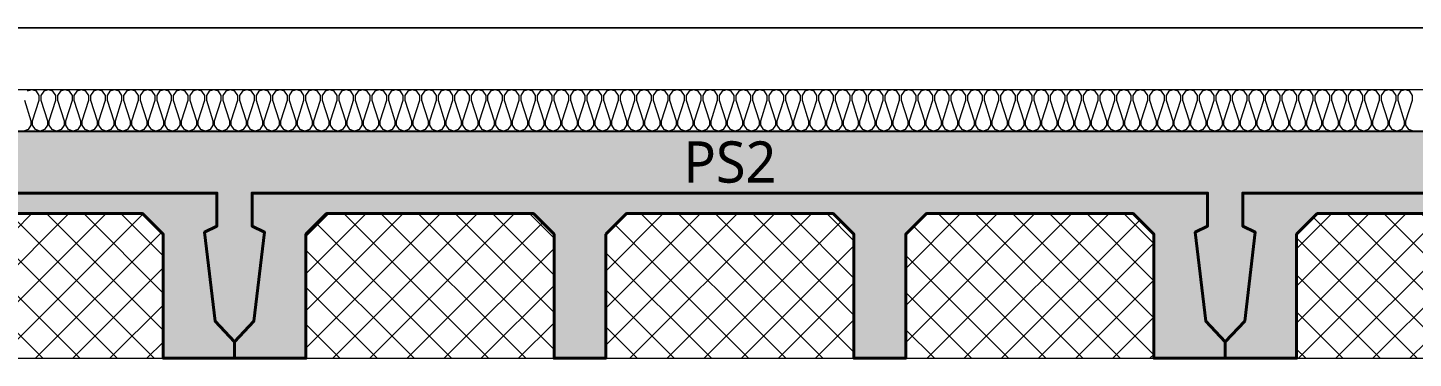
# Model space of a CAD drawing. Header units: millimetres. Extents: x 0 to 420000, y 0 to 297000.
# Drawn here: x 298273 to 301622, y 43650 to 44450 of the extents above; entities that cross this region are included whole.
import ezdxf
from ezdxf.enums import TextEntityAlignment as Align

# ---------------------------------------------------------------- set-up
doc = ezdxf.new("R2010")
doc.units = ezdxf.units.MM
doc.linetypes.add('0731_main_plan$0$form_$0$y-Landschaft$0$_$1$20120914_Verkehrsflächen_Grün$0$20120628_xref - Gammel$1$3_H-GL_F1_U3 - Default$0${ Offset Lines }', pattern=[0])
doc.linetypes.add('CEN', pattern=[62, 60, -1, 0, -1])
for name, color, linetype, lineweight in [('A-AXIS-LINE', 1, 'CEN', 15), ('A-CONC-LIN1', 2, 'Continuous', 40), ('A-CONC-LIN2', 7, 'Continuous', 25), ('A-XXXX-FIN2', 6, 'Continuous', 20), ('A-XXXX-INSL2', 8, 'Continuous', 18)]:
    doc.layers.add(name, color=color, linetype=linetype, lineweight=lineweight)
doc.layers.add('A-CONC-SOLD', color=253, linetype='CEN')
doc.layers.add('A-XXXX-NPLT', color=144, linetype='Continuous', lineweight=15, plot=False)
doc.styles.add('맑은고딕', font='')
doc.styles.get('맑은고딕').set_extended_font_data('Malgun Gothic')

# ---------------------------------------------------------------- blocks, each defined once
blk = doc.blocks.new('axis(211208)')
at = {"layer": 'A-AXIS-LINE', "ltscale": 1000}
blk.add_line((4631788.1, -421118.7), (4955413.1, -421118.7), dxfattribs=at)
blk = doc.blocks.new('PS2')
at = {"layer": 'A-CONC-SOLD'}
h = blk.add_hatch(color=256, dxfattribs=at)
h.dxf.hatch_style = 1
h.paths.add_polyline_path([(1197.5, 0), (-1197.5, 0), (-1197.5, -510), (-1150.5, -460), (-1125, -245), (-1155, -230), (-1155, -150), (1155, -150), (1155, -230), (1125, -245), (1150.5, -460), (1197.5, -510)])
h = blk.add_hatch(color=256, dxfattribs=at)
h.dxf.hatch_style = 1
h.paths.add_polyline_path([(-1150.5, -460), (-1197.5, -510), (-1197.5, -550), (-1025, -550), (-1025, -510), (-1025, -250), (-975, -200), (-475, -200), (-425, -250), (-425, -510), (-425, -550), (-300, -550), (-300, -510), (-300, -250), (-250, -200), (250, -200), (300, -250), (300, -510), (300, -550), (425, -550), (425, -510), (425, -250), (475, -200), (975, -200), (1025, -250), (1025, -510), (1025, -550), (1197.5, -550), (1197.5, -510), (1150.5, -460), (1125, -245), (1155, -230), (1155, -150), (-1155, -150), (-1155, -230), (-1125, -245)])
at = {"layer": 'A-XXXX-INSL2'}
h = blk.add_hatch(dxfattribs=at)
h.set_pattern_fill('ANSI37', color=256, scale=20)
h.set_pattern_definition([(45, (-289951.5, -41968), (-44.90128, 44.90128), []), (135, (-289951.5, -41968), (-44.90128, -44.90128), [])])
h.paths.add_polyline_path([(-975, -200), (-1025, -250), (-1025, -510), (-1025, -550), (-425, -550), (-425, -510), (-425, -250), (-475, -200)])
h.paths.add_polyline_path([(-250, -200), (-300, -250), (-300, -510), (-300, -550), (300, -550), (300, -510), (300, -250), (250, -200)])
h.paths.add_polyline_path([(425, -510), (425, -550), (1025, -550), (1025, -510), (1025, -250), (975, -200), (475, -200), (425, -250)])
at = {"layer": 'A-CONC-LIN1', "color": 2, "linetype": '0731_main_plan$0$form_$0$y-Landschaft$0$_$1$20120914_Verkehrsflächen_Grün$0$20120628_xref - Gammel$1$3_H-GL_F1_U3 - Default$0${ Offset Lines }'}
blk.add_lwpolyline([(-300, -250), (-300, -510), (-300, -510), (-300, -550), (-425, -550), (-425, -510), (-425, -510), (-425, -250), (-475, -200), (-975, -200), (-1025, -250), (-1025, -510), (-1025, -510), (-1025, -550), (-1197.5, -550), (-1197.5, -510), (-1150.5, -460), (-1125, -245), (-1155, -230), (-1155, -150), (1155, -150), (1155, -230), (1125, -245), (1150.5, -460), (1197.5, -510), (1197.5, -550), (1025, -550), (1025, -510), (1025, -510), (1025, -250), (975, -200), (475, -200), (425, -250), (425, -510), (425, -510), (425, -550), (300, -550), (300, -510), (300, -510), (300, -250), (250, -200), (-250, -200)], close=True, dxfattribs=at)
at = {"layer": 'A-CONC-LIN2'}
blk.add_line((-1197.5, 0), (1197.5, 0), dxfattribs=at)
at = {"layer": 'A-XXXX-NPLT'}
for p, q in [((-1025, -550), (-425, -550)), ((-300, -550), (300, -550)), ((425, -550), (1025, -550))]:
    blk.add_line(p, q, dxfattribs=at)
at = {"layer": 'A-XXXX-NPLT', "style": '맑은고딕'}
blk.add_text('PS2', height=100, dxfattribs=at).set_placement((0, -75), align=Align.MIDDLE)
blk = doc.blocks.new('냉동층(220321)')
at = {"layer": 'A-XXXX-FIN2'}
blk.add_line((4878673.7, -401118.7), (4801923.8, -401118.7), dxfattribs=at)
at = {"layer": 'A-XXXX-INSL2'}
blk.add_line((4878773.7, -401268.7), (4802023.8, -401268.7), dxfattribs=at)
for points in [[(4871933.7, -401368.7), (4871922.7, -401364.7), (4871915.7, -401354.7), (4871915.7, -401343.7), (4871931.7, -401293.7), (4871931.7, -401282.7), (4871924.7, -401272.7), (4871913.7, -401268.7), (4871902.7, -401272.7), (4871895.7, -401282.7), (4871895.7, -401293.7), (4871911.7, -401343.7), (4871911.7, -401354.7), (4871904.7, -401364.7), (4871893.7, -401368.7), (4871882.7, -401364.7), (4871875.7, -401354.7), (4871875.7, -401343.7), (4871891.7, -401293.7), (4871891.7, -401282.7), (4871884.7, -401272.7), (4871873.7, -401268.7), (4871862.7, -401272.7), (4871855.7, -401282.7), (4871855.7, -401293.7), (4871871.7, -401343.7), (4871871.7, -401354.7), (4871864.7, -401364.7), (4871853.7, -401368.7), (4871842.7, -401364.7), (4871835.7, -401354.7), (4871835.7, -401343.7), (4871851.7, -401293.7), (4871851.7, -401282.7), (4871844.7, -401272.7), (4871833.7, -401268.7), (4871822.7, -401272.7), (4871815.7, -401282.7), (4871815.7, -401293.7), (4871831.7, -401343.7), (4871831.7, -401354.7), (4871824.7, -401364.7), (4871813.7, -401368.7), (4871802.7, -401364.7), (4871795.7, -401354.7), (4871795.7, -401343.7), (4871811.7, -401293.7), (4871811.7, -401282.7), (4871804.7, -401272.7), (4871793.7, -401268.7), (4871782.7, -401272.7), (4871775.7, -401282.7), (4871775.7, -401293.7), (4871791.7, -401343.7), (4871791.7, -401354.7), (4871784.7, -401364.7), (4871773.7, -401368.7), (4871762.7, -401364.7), (4871755.7, -401354.7), (4871755.7, -401343.7), (4871771.7, -401293.7), (4871771.7, -401282.7), (4871764.7, -401272.7), (4871753.7, -401268.7), (4871742.7, -401272.7), (4871735.7, -401282.7), (4871735.7, -401293.7), (4871751.7, -401343.7), (4871751.7, -401354.7), (4871744.7, -401364.7), (4871733.7, -401368.7), (4871722.7, -401364.7), (4871715.7, -401354.7), (4871715.7, -401343.7), (4871731.7, -401293.7), (4871731.7, -401282.7), (4871724.7, -401272.7), (4871713.7, -401268.7), (4871702.7, -401272.7), (4871695.7, -401282.7), (4871695.7, -401293.7), (4871711.7, -401343.7), (4871711.7, -401354.7), (4871704.7, -401364.7), (4871693.7, -401368.7), (4871682.7, -401364.7), (4871675.7, -401354.7), (4871675.7, -401343.7), (4871691.7, -401293.7), (4871691.7, -401282.7), (4871684.7, -401272.7), (4871673.7, -401268.7), (4871662.7, -401272.7), (4871655.7, -401282.7), (4871655.7, -401293.7), (4871671.7, -401343.7), (4871671.7, -401354.7), (4871664.7, -401364.7), (4871653.7, -401368.7), (4871642.7, -401364.7), (4871635.7, -401354.7), (4871635.7, -401343.7), (4871651.7, -401293.7), (4871651.7, -401282.7), (4871644.7, -401272.7), (4871633.7, -401268.7), (4871622.7, -401272.7), (4871615.7, -401282.7), (4871615.7, -401293.7), (4871631.7, -401343.7), (4871631.7, -401354.7), (4871624.7, -401364.7), (4871613.7, -401368.7), (4871602.7, -401364.7), (4871595.7, -401354.7), (4871595.7, -401343.7), (4871611.7, -401293.7), (4871611.7, -401282.7), (4871604.7, -401272.7), (4871593.7, -401268.7), (4871582.7, -401272.7), (4871575.7, -401282.7), (4871575.7, -401293.7), (4871591.7, -401343.7), (4871591.7, -401354.7), (4871584.7, -401364.7), (4871573.7, -401368.7), (4871562.7, -401364.7), (4871555.7, -401354.7), (4871555.7, -401343.7), (4871571.7, -401293.7), (4871571.7, -401282.7), (4871564.7, -401272.7), (4871553.7, -401268.7), (4871542.7, -401272.7), (4871535.7, -401282.7), (4871535.7, -401293.7), (4871551.7, -401343.7), (4871551.7, -401354.7), (4871544.7, -401364.7), (4871533.7, -401368.7), (4871522.7, -401364.7), (4871515.7, -401354.7), (4871515.7, -401343.7), (4871531.7, -401293.7), (4871531.7, -401282.7), (4871524.7, -401272.7), (4871513.7, -401268.7), (4871502.7, -401272.7), (4871495.7, -401282.7), (4871495.7, -401293.7), (4871511.7, -401343.7), (4871511.7, -401354.7), (4871504.7, -401364.7), (4871493.7, -401368.7), (4871482.7, -401364.7), (4871475.7, -401354.7), (4871475.7, -401343.7), (4871491.7, -401293.7), (4871491.7, -401282.7), (4871484.7, -401272.7), (4871473.7, -401268.7), (4871462.7, -401272.7), (4871455.7, -401282.7), (4871455.7, -401293.7), (4871471.7, -401343.7), (4871471.7, -401354.7), (4871464.7, -401364.7), (4871453.7, -401368.7), (4871442.7, -401364.7), (4871435.7, -401354.7), (4871435.7, -401343.7), (4871451.7, -401293.7), (4871451.7, -401282.7), (4871444.7, -401272.7), (4871433.7, -401268.7), (4871422.7, -401272.7), (4871415.7, -401282.7), (4871415.7, -401293.7), (4871431.7, -401343.7), (4871431.7, -401354.7), (4871424.7, -401364.7), (4871413.7, -401368.7), (4871402.7, -401364.7), (4871395.7, -401354.7), (4871395.7, -401343.7), (4871411.7, -401293.7), (4871411.7, -401282.7), (4871404.7, -401272.7), (4871393.7, -401268.7), (4871382.7, -401272.7), (4871375.7, -401282.7), (4871375.7, -401293.7), (4871391.7, -401343.7), (4871391.7, -401354.7), (4871384.7, -401364.7), (4871373.7, -401368.7), (4871362.7, -401364.7), (4871355.7, -401354.7), (4871355.7, -401343.7), (4871371.7, -401293.7), (4871371.7, -401282.7), (4871364.7, -401272.7), (4871353.7, -401268.7), (4871342.7, -401272.7), (4871335.7, -401282.7), (4871335.7, -401293.7), (4871351.7, -401343.7), (4871351.7, -401354.7), (4871344.7, -401364.7), (4871333.7, -401368.7), (4871322.7, -401364.7), (4871315.7, -401354.7), (4871315.7, -401343.7), (4871331.7, -401293.7), (4871331.7, -401282.7), (4871324.7, -401272.7), (4871313.7, -401268.7), (4871302.7, -401272.7), (4871295.7, -401282.7), (4871295.7, -401293.7), (4871311.7, -401343.7), (4871311.7, -401354.7), (4871304.7, -401364.7), (4871293.7, -401368.7), (4871282.7, -401364.7), (4871275.7, -401354.7), (4871275.7, -401343.7), (4871291.7, -401293.7), (4871291.7, -401282.7), (4871284.7, -401272.7), (4871273.7, -401268.7), (4871262.7, -401272.7), (4871255.7, -401282.7), (4871255.7, -401293.7), (4871271.7, -401343.7), (4871271.7, -401354.7), (4871264.7, -401364.7), (4871253.7, -401368.7), (4871242.7, -401364.7), (4871235.7, -401354.7), (4871235.7, -401343.7), (4871251.7, -401293.7), (4871251.7, -401282.7), (4871244.7, -401272.7), (4871233.7, -401268.7), (4871222.7, -401272.7), (4871215.7, -401282.7), (4871215.7, -401293.7), (4871231.7, -401343.7), (4871231.7, -401354.7), (4871224.7, -401364.7), (4871213.7, -401368.7), (4871202.7, -401364.7), (4871195.7, -401354.7), (4871195.7, -401343.7), (4871211.7, -401293.7), (4871211.7, -401282.7), (4871204.7, -401272.7), (4871193.7, -401268.7), (4871182.7, -401272.7), (4871175.7, -401282.7), (4871175.7, -401293.7), (4871191.7, -401343.7), (4871191.7, -401354.7), (4871184.7, -401364.7), (4871173.7, -401368.7), (4871162.7, -401364.7), (4871155.7, -401354.7), (4871155.7, -401343.7), (4871171.7, -401293.7), (4871171.7, -401282.7), (4871164.7, -401272.7), (4871153.7, -401268.7), (4871142.7, -401272.7), (4871135.7, -401282.7), (4871135.7, -401293.7), (4871151.7, -401343.7), (4871151.7, -401354.7), (4871144.7, -401364.7), (4871133.7, -401368.7), (4871122.7, -401364.7), (4871115.7, -401354.7), (4871115.7, -401343.7), (4871131.7, -401293.7), (4871131.7, -401282.7), (4871124.7, -401272.7), (4871113.7, -401268.7), (4871102.7, -401272.7), (4871095.7, -401282.7), (4871095.7, -401293.7), (4871111.7, -401343.7), (4871111.7, -401354.7), (4871104.7, -401364.7), (4871093.7, -401368.7), (4871082.7, -401364.7), (4871075.7, -401354.7), (4871075.7, -401343.7), (4871091.7, -401293.7), (4871091.7, -401282.7), (4871084.7, -401272.7), (4871073.7, -401268.7), (4871062.7, -401272.7), (4871055.7, -401282.7), (4871055.7, -401293.7), (4871071.7, -401343.7), (4871071.7, -401354.7), (4871064.7, -401364.7), (4871053.7, -401368.7), (4871042.7, -401364.7), (4871035.7, -401354.7), (4871035.7, -401343.7), (4871051.7, -401293.7), (4871051.7, -401282.7), (4871044.7, -401272.7), (4871033.7, -401268.7), (4871022.7, -401272.7), (4871015.7, -401282.7), (4871015.7, -401293.7), (4871031.7, -401343.7), (4871031.7, -401354.7), (4871024.7, -401364.7), (4871013.7, -401368.7), (4871002.7, -401364.7), (4870995.7, -401354.7), (4870995.7, -401343.7), (4871011.7, -401293.7), (4871011.7, -401282.7), (4871004.7, -401272.7), (4870993.7, -401268.7), (4870982.7, -401272.7), (4870975.7, -401282.7), (4870975.7, -401293.7), (4870991.7, -401343.7), (4870991.7, -401354.7), (4870984.7, -401364.7), (4870973.7, -401368.7), (4870962.7, -401364.7), (4870955.7, -401354.7), (4870955.7, -401343.7), (4870971.7, -401293.7), (4870971.7, -401282.7), (4870964.7, -401272.7), (4870953.7, -401268.7), (4870942.7, -401272.7), (4870935.7, -401282.7), (4870935.7, -401293.7), (4870951.7, -401343.7), (4870951.7, -401354.7), (4870944.7, -401364.7), (4870933.7, -401368.7), (4870922.7, -401364.7), (4870915.7, -401354.7), (4870915.7, -401343.7), (4870931.7, -401293.7), (4870931.7, -401282.7), (4870924.7, -401272.7), (4870913.7, -401268.7), (4870902.7, -401272.7), (4870895.7, -401282.7), (4870895.7, -401293.7), (4870911.7, -401343.7), (4870911.7, -401354.7), (4870904.7, -401364.7), (4870893.7, -401368.7), (4870882.7, -401364.7), (4870875.7, -401354.7), (4870875.7, -401343.7), (4870891.7, -401293.7), (4870891.7, -401282.7), (4870884.7, -401272.7), (4870873.7, -401268.7), (4870862.7, -401272.7), (4870855.7, -401282.7), (4870855.7, -401293.7), (4870871.7, -401343.7), (4870871.7, -401354.7), (4870864.7, -401364.7), (4870853.7, -401368.7), (4870842.7, -401364.7), (4870835.7, -401354.7), (4870835.7, -401343.7), (4870851.7, -401293.7), (4870851.7, -401282.7), (4870844.7, -401272.7), (4870833.7, -401268.7), (4870822.7, -401272.7), (4870815.7, -401282.7), (4870815.7, -401293.7), (4870831.7, -401343.7), (4870831.7, -401354.7), (4870824.7, -401364.7), (4870813.7, -401368.7), (4870802.7, -401364.7), (4870795.7, -401354.7), (4870795.7, -401343.7), (4870811.7, -401293.7), (4870811.7, -401282.7), (4870804.7, -401272.7), (4870793.7, -401268.7), (4870782.7, -401272.7), (4870775.7, -401282.7), (4870775.7, -401293.7), (4870791.7, -401343.7), (4870791.7, -401354.7), (4870784.7, -401364.7), (4870773.7, -401368.7), (4870762.7, -401364.7), (4870755.7, -401354.7), (4870755.7, -401343.7), (4870771.7, -401293.7), (4870771.7, -401282.7), (4870764.7, -401272.7), (4870753.7, -401268.7), (4870742.7, -401272.7), (4870735.7, -401282.7), (4870735.7, -401293.7), (4870751.7, -401343.7), (4870751.7, -401354.7), (4870744.7, -401364.7), (4870733.7, -401368.7), (4870722.7, -401364.7), (4870715.7, -401354.7), (4870715.7, -401343.7), (4870731.7, -401293.7), (4870731.7, -401282.7), (4870724.7, -401272.7), (4870713.7, -401268.7), (4870702.7, -401272.7), (4870695.7, -401282.7), (4870695.7, -401293.7), (4870711.7, -401343.7), (4870711.7, -401354.7), (4870704.7, -401364.7), (4870693.7, -401368.7), (4870682.7, -401364.7), (4870675.7, -401354.7), (4870675.7, -401343.7), (4870691.7, -401293.7), (4870691.7, -401282.7), (4870684.7, -401272.7), (4870673.7, -401268.7), (4870662.7, -401272.7), (4870655.7, -401282.7), (4870655.7, -401293.7), (4870671.7, -401343.7), (4870671.7, -401354.7), (4870664.7, -401364.7), (4870653.7, -401368.7), (4870642.7, -401364.7), (4870635.7, -401354.7), (4870635.7, -401343.7), (4870651.7, -401293.7), (4870651.7, -401282.7), (4870644.7, -401272.7), (4870633.7, -401268.7), (4870622.7, -401272.7), (4870615.7, -401282.7), (4870615.7, -401293.7), (4870631.7, -401343.7), (4870631.7, -401354.7), (4870624.7, -401364.7), (4870613.7, -401368.7), (4870602.7, -401364.7), (4870595.7, -401354.7), (4870595.7, -401343.7), (4870611.7, -401293.7), (4870611.7, -401282.7), (4870604.7, -401272.7), (4870593.7, -401268.7), (4870582.7, -401272.7), (4870575.7, -401282.7), (4870575.7, -401293.7), (4870591.7, -401343.7), (4870591.7, -401354.7), (4870584.7, -401364.7), (4870573.7, -401368.7), (4870562.7, -401364.7), (4870555.7, -401354.7), (4870555.7, -401343.7), (4870571.7, -401293.7), (4870571.7, -401282.7), (4870564.7, -401272.7), (4870553.7, -401268.7), (4870542.7, -401272.7), (4870535.7, -401282.7), (4870535.7, -401293.7), (4870551.7, -401343.7), (4870551.7, -401354.7), (4870544.7, -401364.7), (4870533.7, -401368.7), (4870522.7, -401364.7), (4870515.7, -401354.7), (4870515.7, -401343.7), (4870531.7, -401293.7), (4870531.7, -401282.7), (4870524.7, -401272.7), (4870513.7, -401268.7), (4870502.7, -401272.7), (4870495.7, -401282.7), (4870495.7, -401293.7), (4870511.7, -401343.7), (4870511.7, -401354.7), (4870504.7, -401364.7), (4870493.7, -401368.7), (4870482.7, -401364.7), (4870475.7, -401354.7), (4870475.7, -401343.7), (4870491.7, -401293.7), (4870491.7, -401282.7), (4870484.7, -401272.7), (4870473.7, -401268.7), (4870462.7, -401272.7), (4870455.7, -401282.7), (4870455.7, -401293.7), (4870471.7, -401343.7), (4870471.7, -401354.7), (4870464.7, -401364.7), (4870453.7, -401368.7), (4870442.7, -401364.7), (4870435.7, -401354.7), (4870435.7, -401343.7), (4870451.7, -401293.7), (4870451.7, -401282.7), (4870444.7, -401272.7), (4870433.7, -401268.7), (4870422.7, -401272.7), (4870415.7, -401282.7), (4870415.7, -401293.7), (4870431.7, -401343.7), (4870431.7, -401354.7), (4870424.7, -401364.7), (4870413.7, -401368.7), (4870402.7, -401364.7), (4870395.7, -401354.7), (4870395.7, -401343.7), (4870411.7, -401293.7), (4870411.7, -401282.7), (4870404.7, -401272.7), (4870393.7, -401268.7), (4870382.7, -401272.7), (4870375.7, -401282.7), (4870375.7, -401293.7), (4870391.7, -401343.7), (4870391.7, -401354.7), (4870384.7, -401364.7), (4870373.7, -401368.7), (4870362.7, -401364.7), (4870355.7, -401354.7), (4870355.7, -401343.7), (4870371.7, -401293.7), (4870371.7, -401282.7), (4870364.7, -401272.7), (4870353.7, -401268.7), (4870342.7, -401272.7), (4870335.7, -401282.7), (4870335.7, -401293.7), (4870351.7, -401343.7), (4870351.7, -401354.7), (4870344.7, -401364.7), (4870333.7, -401368.7), (4870322.7, -401364.7), (4870315.7, -401354.7), (4870315.7, -401343.7), (4870331.7, -401293.7), (4870331.7, -401282.7), (4870324.7, -401272.7), (4870313.7, -401268.7), (4870302.7, -401272.7), (4870295.7, -401282.7), (4870295.7, -401293.7), (4870311.7, -401343.7), (4870311.7, -401354.7), (4870304.7, -401364.7), (4870293.7, -401368.7), (4870282.7, -401364.7), (4870275.7, -401354.7), (4870275.7, -401343.7), (4870291.7, -401293.7), (4870291.7, -401282.7), (4870284.7, -401272.7), (4870273.7, -401268.7), (4870262.7, -401272.7), (4870255.7, -401282.7), (4870255.7, -401293.7), (4870271.7, -401343.7), (4870271.7, -401354.7), (4870264.7, -401364.7), (4870253.7, -401368.7), (4870242.7, -401364.7), (4870235.7, -401354.7), (4870235.7, -401343.7), (4870251.7, -401293.7), (4870251.7, -401282.7), (4870244.7, -401272.7), (4870233.7, -401268.7), (4870222.7, -401272.7), (4870215.7, -401282.7), (4870215.7, -401293.7), (4870231.7, -401343.7), (4870231.7, -401354.7), (4870224.7, -401364.7), (4870213.7, -401368.7), (4870202.7, -401364.7), (4870195.7, -401354.7), (4870195.7, -401343.7), (4870211.7, -401293.7), (4870211.7, -401282.7), (4870204.7, -401272.7), (4870193.7, -401268.7), (4870182.7, -401272.7), (4870175.7, -401282.7), (4870175.7, -401293.7), (4870191.7, -401343.7), (4870191.7, -401354.7), (4870184.7, -401364.7), (4870173.7, -401368.7), (4870162.7, -401364.7), (4870155.7, -401354.7), (4870155.7, -401343.7), (4870171.7, -401293.7), (4870171.7, -401282.7), (4870164.7, -401272.7), (4870153.7, -401268.7), (4870142.7, -401272.7), (4870135.7, -401282.7), (4870135.7, -401293.7), (4870151.7, -401343.7), (4870151.7, -401354.7), (4870144.7, -401364.7), (4870133.7, -401368.7), (4870122.7, -401364.7), (4870115.7, -401354.7), (4870115.7, -401343.7), (4870131.7, -401293.7), (4870131.7, -401282.7), (4870124.7, -401272.7), (4870113.7, -401268.7), (4870102.7, -401272.7), (4870095.7, -401282.7), (4870095.7, -401293.7), (4870111.7, -401343.7), (4870111.7, -401354.7), (4870104.7, -401364.7), (4870093.7, -401368.7), (4870082.7, -401364.7), (4870075.7, -401354.7), (4870075.7, -401343.7), (4870091.7, -401293.7), (4870091.7, -401282.7), (4870084.7, -401272.7), (4870073.7, -401268.7), (4870062.7, -401272.7), (4870055.7, -401282.7), (4870055.7, -401293.7), (4870071.7, -401343.7), (4870071.7, -401354.7), (4870064.7, -401364.7), (4870053.7, -401368.7), (4870042.7, -401364.7), (4870035.7, -401354.7), (4870035.7, -401343.7), (4870051.7, -401293.7), (4870051.7, -401282.7), (4870044.7, -401272.7), (4870033.7, -401268.7), (4870022.7, -401272.7), (4870015.7, -401282.7), (4870015.7, -401293.7), (4870031.7, -401343.7), (4870031.7, -401354.7), (4870024.7, -401364.7), (4870013.7, -401368.7), (4870002.7, -401364.7), (4869995.7, -401354.7), (4869995.7, -401343.7), (4870011.7, -401293.7), (4870011.7, -401282.7), (4870004.7, -401272.7), (4869993.7, -401268.7), (4869982.7, -401272.7), (4869975.7, -401282.7), (4869975.7, -401293.7), (4869991.7, -401343.7), (4869991.7, -401354.7), (4869984.7, -401364.7), (4869973.7, -401368.7), (4869962.7, -401364.7), (4869955.7, -401354.7), (4869955.7, -401343.7), (4869971.7, -401293.7), (4869971.7, -401282.7), (4869964.7, -401272.7), (4869953.7, -401268.7), (4869942.7, -401272.7), (4869935.7, -401282.7), (4869935.7, -401293.7), (4869951.7, -401343.7), (4869951.7, -401354.7), (4869944.7, -401364.7), (4869933.7, -401368.7), (4869922.7, -401364.7), (4869915.7, -401354.7), (4869915.7, -401343.7), (4869931.7, -401293.7), (4869931.7, -401282.7), (4869924.7, -401272.7), (4869913.7, -401268.7), (4869902.7, -401272.7), (4869895.7, -401282.7), (4869895.7, -401293.7), (4869911.7, -401343.7), (4869911.7, -401354.7), (4869904.7, -401364.7), (4869893.7, -401368.7), (4869882.7, -401364.7), (4869875.7, -401354.7), (4869875.7, -401343.7), (4869891.7, -401293.7), (4869891.7, -401282.7), (4869884.7, -401272.7), (4869873.7, -401268.7), (4869862.7, -401272.7), (4869855.7, -401282.7), (4869855.7, -401293.7), (4869871.7, -401343.7), (4869871.7, -401354.7), (4869864.7, -401364.7), (4869853.7, -401368.7), (4869842.7, -401364.7), (4869835.7, -401354.7), (4869835.7, -401343.7), (4869851.7, -401293.7), (4869851.7, -401282.7), (4869844.7, -401272.7), (4869833.7, -401268.7), (4869822.7, -401272.7), (4869815.7, -401282.7), (4869815.7, -401293.7), (4869831.7, -401343.7), (4869831.7, -401354.7), (4869824.7, -401364.7), (4869813.7, -401368.7), (4869802.7, -401364.7), (4869795.7, -401354.7), (4869795.7, -401343.7), (4869811.7, -401293.7), (4869811.7, -401282.7), (4869804.7, -401272.7), (4869793.7, -401268.7), (4869782.7, -401272.7), (4869775.7, -401282.7), (4869775.7, -401293.7), (4869791.7, -401343.7), (4869791.7, -401354.7), (4869784.7, -401364.7), (4869773.7, -401368.7), (4869762.7, -401364.7), (4869755.7, -401354.7), (4869755.7, -401343.7), (4869771.7, -401293.7), (4869771.7, -401282.7), (4869764.7, -401272.7), (4869753.7, -401268.7), (4869742.7, -401272.7), (4869735.7, -401282.7), (4869735.7, -401293.7), (4869751.7, -401343.7), (4869751.7, -401354.7), (4869744.7, -401364.7), (4869733.7, -401368.7), (4869722.7, -401364.7), (4869715.7, -401354.7), (4869715.7, -401343.7), (4869731.7, -401293.7), (4869731.7, -401282.7), (4869724.7, -401272.7), (4869713.7, -401268.7), (4869702.7, -401272.7), (4869695.7, -401282.7), (4869695.7, -401293.7), (4869711.7, -401343.7), (4869711.7, -401354.7), (4869704.7, -401364.7), (4869693.7, -401368.7), (4869682.7, -401364.7), (4869675.7, -401354.7), (4869675.7, -401343.7), (4869691.7, -401293.7), (4869691.7, -401282.7), (4869684.7, -401272.7), (4869673.7, -401268.7), (4869662.7, -401272.7), (4869655.7, -401282.7), (4869655.7, -401293.7), (4869671.7, -401343.7), (4869671.7, -401354.7), (4869664.7, -401364.7), (4869653.7, -401368.7), (4869642.7, -401364.7), (4869635.7, -401354.7), (4869635.7, -401343.7), (4869651.7, -401293.7), (4869651.7, -401282.7), (4869644.7, -401272.7), (4869633.7, -401268.7), (4869622.7, -401272.7), (4869615.7, -401282.7), (4869615.7, -401293.7), (4869631.7, -401343.7), (4869631.7, -401354.7), (4869624.7, -401364.7), (4869613.7, -401368.7), (4869602.7, -401364.7), (4869595.7, -401354.7), (4869595.7, -401343.7), (4869611.7, -401293.7), (4869611.7, -401282.7), (4869604.7, -401272.7), (4869593.7, -401268.7), (4869582.7, -401272.7), (4869575.7, -401282.7), (4869575.7, -401293.7), (4869591.7, -401343.7), (4869591.7, -401354.7), (4869584.7, -401364.7), (4869573.7, -401368.7), (4869562.7, -401364.7), (4869555.7, -401354.7), (4869555.7, -401343.7), (4869571.7, -401293.7), (4869571.7, -401282.7), (4869564.7, -401272.7), (4869553.7, -401268.7), (4869542.7, -401272.7), (4869535.7, -401282.7), (4869535.7, -401293.7), (4869551.7, -401343.7), (4869551.7, -401354.7), (4869544.7, -401364.7), (4869533.7, -401368.7), (4869522.7, -401364.7), (4869515.7, -401354.7), (4869515.7, -401343.7), (4869531.7, -401293.7), (4869531.7, -401282.7), (4869524.7, -401272.7), (4869513.7, -401268.7), (4869502.7, -401272.7), (4869495.7, -401282.7), (4869495.7, -401293.7), (4869511.7, -401343.7), (4869511.7, -401354.7), (4869504.7, -401364.7), (4869493.7, -401368.7), (4869482.7, -401364.7), (4869475.7, -401354.7), (4869475.7, -401343.7), (4869491.7, -401293.7), (4869491.7, -401282.7), (4869484.7, -401272.7), (4869473.7, -401268.7), (4869462.7, -401272.7), (4869455.7, -401282.7), (4869455.7, -401293.7), (4869471.7, -401343.7), (4869471.7, -401354.7), (4869464.7, -401364.7), (4869453.7, -401368.7), (4869442.7, -401364.7), (4869435.7, -401354.7), (4869435.7, -401343.7), (4869451.7, -401293.7), (4869451.7, -401282.7), (4869444.7, -401272.7), (4869433.7, -401268.7), (4869422.7, -401272.7), (4869415.7, -401282.7), (4869415.7, -401293.7), (4869431.7, -401343.7), (4869431.7, -401354.7), (4869424.7, -401364.7), (4869413.7, -401368.7), (4869402.7, -401364.7), (4869395.7, -401354.7), (4869395.7, -401343.7), (4869411.7, -401293.7), (4869411.7, -401282.7), (4869404.7, -401272.7), (4869393.7, -401268.7), (4869382.7, -401272.7), (4869375.7, -401282.7), (4869375.7, -401293.7), (4869391.7, -401343.7), (4869391.7, -401354.7), (4869384.7, -401364.7), (4869373.7, -401368.7), (4869362.7, -401364.7), (4869355.7, -401354.7), (4869355.7, -401343.7), (4869371.7, -401293.7), (4869371.7, -401282.7), (4869364.7, -401272.7), (4869353.7, -401268.7), (4869342.7, -401272.7), (4869335.7, -401282.7), (4869335.7, -401293.7), (4869351.7, -401343.7), (4869351.7, -401354.7), (4869344.7, -401364.7), (4869333.7, -401368.7), (4869322.7, -401364.7), (4869315.7, -401354.7), (4869315.7, -401343.7), (4869331.7, -401293.7), (4869331.7, -401282.7), (4869324.7, -401272.7), (4869313.7, -401268.7), (4869302.7, -401272.7), (4869295.7, -401282.7), (4869295.7, -401293.7), (4869311.7, -401343.7), (4869311.7, -401354.7), (4869304.7, -401364.7), (4869293.7, -401368.7), (4869282.7, -401364.7), (4869275.7, -401354.7), (4869275.7, -401343.7), (4869291.7, -401293.7), (4869291.7, -401282.7), (4869284.7, -401272.7), (4869273.7, -401268.7), (4869262.7, -401272.7), (4869255.7, -401282.7), (4869255.7, -401293.7), (4869271.7, -401343.7), (4869271.7, -401354.7), (4869264.7, -401364.7), (4869253.7, -401368.7), (4869242.7, -401364.7), (4869235.7, -401354.7), (4869235.7, -401343.7), (4869251.7, -401293.7), (4869251.7, -401282.7), (4869244.7, -401272.7), (4869233.7, -401268.7), (4869222.7, -401272.7), (4869215.7, -401282.7), (4869215.7, -401293.7), (4869231.7, -401343.7), (4869231.7, -401354.7), (4869224.7, -401364.7), (4869213.7, -401368.7), (4869202.7, -401364.7), (4869195.7, -401354.7), (4869195.7, -401343.7), (4869211.7, -401293.7), (4869211.7, -401282.7), (4869204.7, -401272.7), (4869193.7, -401268.7), (4869182.7, -401272.7), (4869175.7, -401282.7), (4869175.7, -401293.7), (4869191.7, -401343.7), (4869191.7, -401354.7), (4869184.7, -401364.7), (4869173.7, -401368.7), (4869162.7, -401364.7), (4869155.7, -401354.7), (4869155.7, -401343.7), (4869171.7, -401293.7), (4869171.7, -401282.7), (4869164.7, -401272.7), (4869153.7, -401268.7), (4869142.7, -401272.7), (4869135.7, -401282.7), (4869135.7, -401293.7), (4869151.7, -401343.7), (4869151.7, -401354.7), (4869144.7, -401364.7), (4869133.7, -401368.7), (4869122.7, -401364.7), (4869115.7, -401354.7), (4869115.7, -401343.7), (4869131.7, -401293.7), (4869131.7, -401282.7), (4869124.7, -401272.7), (4869113.7, -401268.7), (4869102.7, -401272.7), (4869095.7, -401282.7), (4869095.7, -401293.7), (4869111.7, -401343.7), (4869111.7, -401354.7), (4869104.7, -401364.7), (4869093.7, -401368.7), (4869082.7, -401364.7), (4869075.7, -401354.7), (4869075.7, -401343.7), (4869091.7, -401293.7), (4869091.7, -401282.7), (4869084.7, -401272.7), (4869073.7, -401268.7), (4869062.7, -401272.7), (4869055.7, -401282.7), (4869055.7, -401293.7), (4869071.7, -401343.7), (4869071.7, -401354.7), (4869064.7, -401364.7), (4869053.7, -401368.7), (4869042.7, -401364.7), (4869035.7, -401354.7), (4869035.7, -401343.7), (4869051.7, -401293.7), (4869051.7, -401282.7), (4869044.7, -401272.7), (4869033.7, -401268.7), (4869022.7, -401272.7), (4869015.7, -401282.7), (4869015.7, -401293.7), (4869031.7, -401343.7), (4869031.7, -401354.7), (4869024.7, -401364.7), (4869013.7, -401368.7), (4869002.7, -401364.7), (4868995.7, -401354.7), (4868995.7, -401343.7), (4869011.7, -401293.7), (4869011.7, -401282.7), (4869004.7, -401272.7), (4868993.7, -401268.7), (4868982.7, -401272.7), (4868975.7, -401282.7), (4868975.7, -401293.7), (4868991.7, -401343.7), (4868991.7, -401354.7), (4868984.7, -401364.7), (4868973.7, -401368.7), (4868962.7, -401364.7), (4868955.7, -401354.7), (4868955.7, -401343.7), (4868971.7, -401293.7), (4868971.7, -401282.7), (4868964.7, -401272.7), (4868953.7, -401268.7), (4868942.7, -401272.7), (4868935.7, -401282.7), (4868935.7, -401293.7), (4868951.7, -401343.7), (4868951.7, -401354.7), (4868944.7, -401364.7), (4868933.7, -401368.7), (4868922.7, -401364.7), (4868915.7, -401354.7), (4868915.7, -401343.7), (4868931.7, -401293.7), (4868931.7, -401282.7), (4868924.7, -401272.7), (4868913.7, -401268.7), (4868902.7, -401272.7), (4868895.7, -401282.7), (4868895.7, -401293.7), (4868911.7, -401343.7), (4868911.7, -401354.7), (4868904.7, -401364.7), (4868893.7, -401368.7), (4868882.7, -401364.7), (4868875.7, -401354.7), (4868875.7, -401343.7), (4868891.7, -401293.7), (4868891.7, -401282.7), (4868884.7, -401272.7), (4868873.7, -401268.7), (4868862.7, -401272.7), (4868855.7, -401282.7), (4868855.7, -401293.7), (4868871.7, -401343.7), (4868871.7, -401354.7), (4868864.7, -401364.7), (4868853.7, -401368.7), (4868842.7, -401364.7), (4868835.7, -401354.7), (4868835.7, -401343.7), (4868851.7, -401293.7), (4868851.7, -401282.7), (4868844.7, -401272.7), (4868833.7, -401268.7), (4868822.7, -401272.7), (4868815.7, -401282.7), (4868815.7, -401293.7), (4868831.7, -401343.7), (4868831.7, -401354.7), (4868824.7, -401364.7), (4868813.7, -401368.7), (4868802.7, -401364.7), (4868795.7, -401354.7), (4868795.7, -401343.7), (4868811.7, -401293.7), (4868811.7, -401282.7), (4868804.7, -401272.7), (4868793.7, -401268.7), (4868782.7, -401272.7), (4868775.7, -401282.7), (4868775.7, -401293.7), (4868791.7, -401343.7), (4868791.7, -401354.7), (4868784.7, -401364.7), (4868773.7, -401368.7), (4868762.7, -401364.7), (4868755.7, -401354.7), (4868755.7, -401343.7), (4868771.7, -401293.7), (4868771.7, -401282.7), (4868764.7, -401272.7), (4868753.7, -401268.7), (4868742.7, -401272.7), (4868735.7, -401282.7), (4868735.7, -401293.7), (4868751.7, -401343.7), (4868751.7, -401354.7), (4868744.7, -401364.7), (4868733.7, -401368.7), (4868722.7, -401364.7), (4868715.7, -401354.7), (4868715.7, -401343.7), (4868731.7, -401293.7), (4868731.7, -401282.7), (4868724.7, -401272.7), (4868713.7, -401268.7), (4868702.7, -401272.7), (4868695.7, -401282.7), (4868695.7, -401293.7), (4868711.7, -401343.7), (4868711.7, -401354.7), (4868704.7, -401364.7), (4868693.7, -401368.7), (4868682.7, -401364.7), (4868675.7, -401354.7), (4868675.7, -401343.7), (4868691.7, -401293.7), (4868691.7, -401282.7), (4868684.7, -401272.7), (4868673.7, -401268.7), (4868662.7, -401272.7), (4868655.7, -401282.7), (4868655.7, -401293.7), (4868671.7, -401343.7), (4868671.7, -401354.7), (4868664.7, -401364.7), (4868653.7, -401368.7), (4868642.7, -401364.7), (4868635.7, -401354.7), (4868635.7, -401343.7), (4868651.7, -401293.7), (4868651.7, -401282.7), (4868644.7, -401272.7), (4868633.7, -401268.7), (4868622.7, -401272.7), (4868615.7, -401282.7), (4868615.7, -401293.7), (4868631.7, -401343.7), (4868631.7, -401354.7), (4868624.7, -401364.7), (4868613.7, -401368.7), (4868602.7, -401364.7), (4868595.7, -401354.7), (4868595.7, -401343.7), (4868611.7, -401293.7), (4868611.7, -401282.7), (4868604.7, -401272.7), (4868593.7, -401268.7), (4868582.7, -401272.7)], [(4868575.7, -401293.7), (4868591.7, -401343.7), (4868591.7, -401354.7), (4868584.7, -401364.7), (4868573.7, -401368.7)]]:
    blk.add_lwpolyline(points, dxfattribs=at)
for p in [(4867886.3, -401368.7), (4870281.3, -401368.7), (4872676.3, -401368.7)]:
    blk.add_blockref('PS2', p)

msp = doc.modelspace()

# ---------------------------------------------------------------- block references
msp.add_blockref('냉동층(220321)', (-4570311.3, 445568.7))
at = {"layer": 'A-AXIS-LINE'}
msp.add_blockref('axis(211208)', (-4581588.1, 465568.7), dxfattribs=at)

doc.saveas('drawing.dxf')
